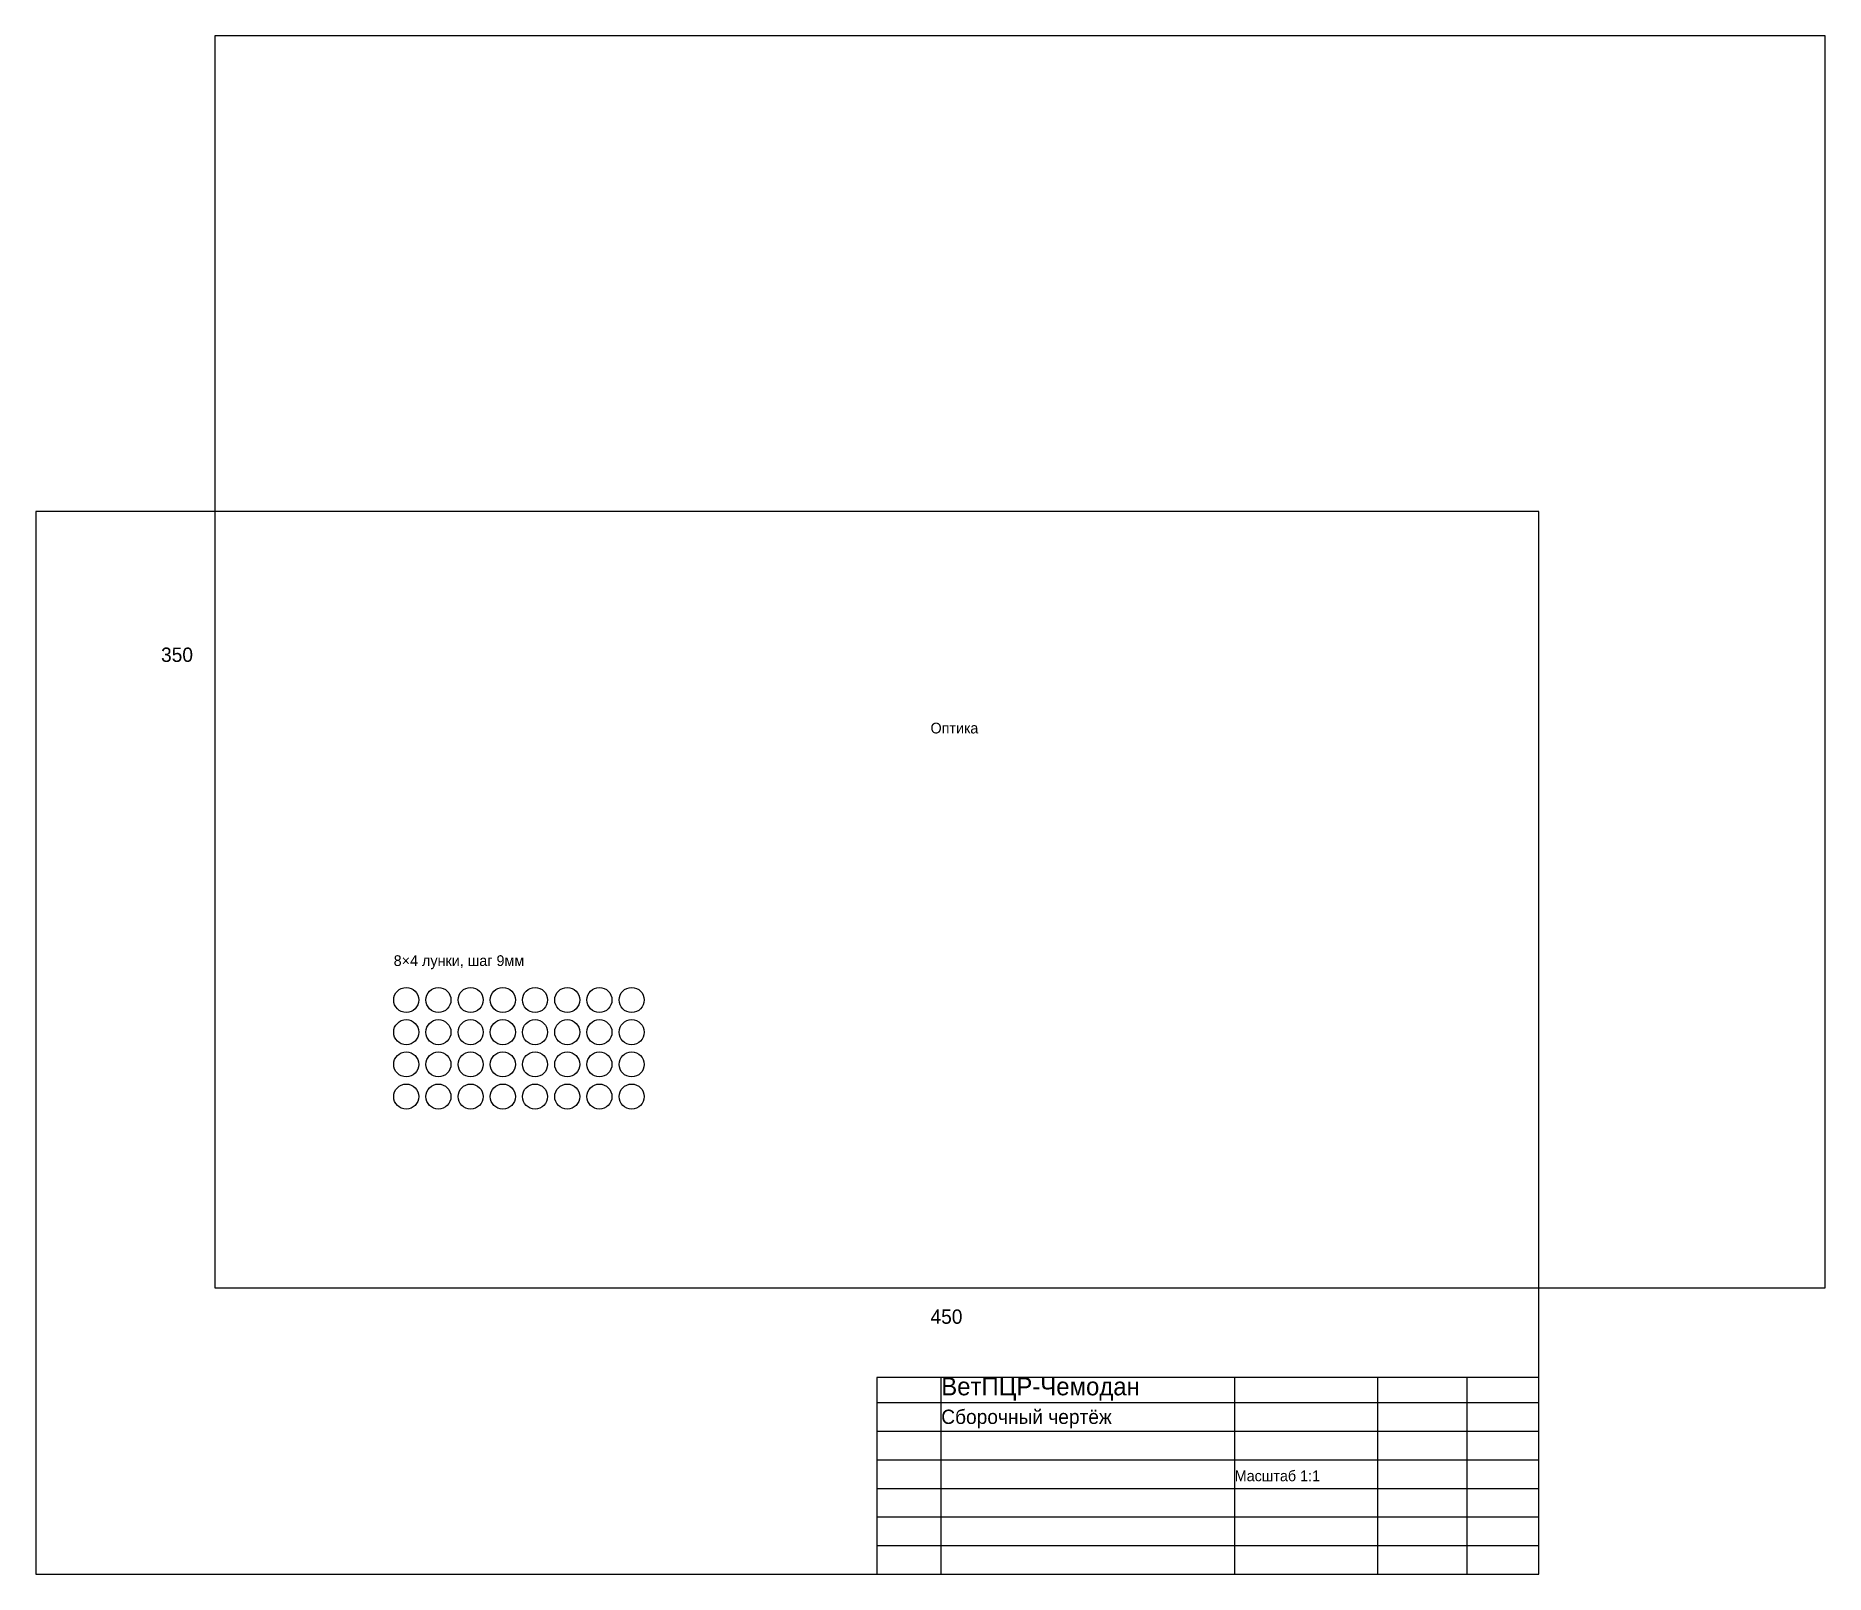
# Model space of a CAD drawing. Header units: metres. Extents: x 0 to 500, y 0 to 430.
import ezdxf

# ---------------------------------------------------------------- set-up
doc = ezdxf.new("R2010")
doc.units = ezdxf.units.M

msp = doc.modelspace()

# ---------------------------------------------------------------- linework, layer by layer
for p, q in [((500, 430), (50, 430)), ((50, 430), (50, 80)), ((500, 80), (500, 430)), ((420, 297), (0, 297)), ((0, 297), (0, 0)), ((420, 0), (420, 297)), ((50, 80), (500, 80)), ((420, 55), (235, 55)), ((235, 55), (235, 0)), ((253, 0), (253, 55)), ((335, 0), (335, 55)), ((375, 0), (375, 55)), ((400, 0), (400, 55)), ((420, 0), (420, 55)), ((235, 48), (420, 48)), ((235, 40), (420, 40)), ((235, 32), (420, 32)), ((235, 24), (420, 24)), ((235, 16), (420, 16)), ((235, 8), (420, 8)), ((0, 0), (420, 0)), ((235, 0), (420, 0))]:
    msp.add_line(p, q)
for centre in [(103.5, 160.5), (112.5, 160.5), (121.5, 160.5), (130.5, 160.5), (139.5, 160.5), (148.5, 160.5), (157.5, 160.5), (166.5, 160.5), (103.5, 151.5), (112.5, 151.5), (121.5, 151.5), (130.5, 151.5), (139.5, 151.5), (148.5, 151.5), (157.5, 151.5), (166.5, 151.5), (103.5, 142.5), (112.5, 142.5), (121.5, 142.5), (130.5, 142.5), (139.5, 142.5), (148.5, 142.5), (157.5, 142.5), (166.5, 142.5), (103.5, 133.5), (112.5, 133.5), (121.5, 133.5), (130.5, 133.5), (139.5, 133.5), (148.5, 133.5), (157.5, 133.5), (166.5, 133.5)]:
    msp.add_circle(centre, 3.5)

# ---------------------------------------------------------------- texts
for s, height, p in [('350', 4, (35, 255)), ('Оптика', 3, (250, 235)), ('8×4 лунки, шаг 9мм', 3, (100, 170)), ('450', 4, (250, 70)), ('ВетПЦР-Чемодан', 5, (253, 50)), ('Сборочный чертёж', 4, (253, 42)), ('Масштаб 1:1', 3, (335, 26))]:
    msp.add_text(s, height=height).set_placement(p)

doc.saveas('drawing.dxf')
